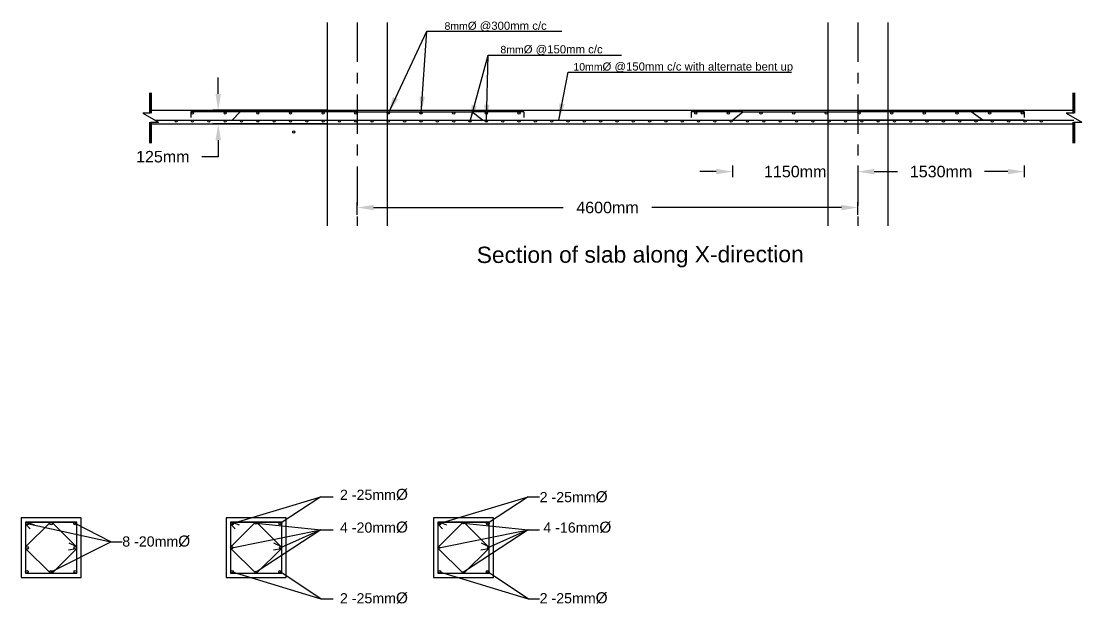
# Model space of a CAD drawing. Header units: metres. Extents: x 3 to 189, y -54 to 67.
# Drawn here: x 7.12 to 16.87, y -7.58 to -2.23 of the extents above; entities that cross this region are included whole.
import ezdxf

# ---------------------------------------------------------------- set-up
doc = ezdxf.new("R2010")
doc.units = ezdxf.units.M
doc.header["$LTSCALE"] = 0.015
doc.header["$MEASUREMENT"] = 0
doc.linetypes.add('ACAD_ISO04W100', pattern=[30, 24, -3, 0, -3])
doc.styles.get("Standard").update_dxf_attribs({"font": 'arial.ttf'})
doc.dimstyles.get("Standard").update_dxf_attribs({"dimscale": 1.005, "dimtxt": 0.105, "dimasz": 0.15, "dimexe": 0.05, "dimexo": 0.1, "dimgap": 0.125, "dimtad": 0, "dimtih": 1, "dimtoh": 1, "dimdec": 4, "dimzin": 0, "dimdsep": 46, "dimtxsty": 'Standard', "dimcen": 0.115, "dimadec": 3, "dimazin": 0, "dimtfac": 1, "dimtdec": 4, "dimtofl": 0, "dimtmove": 0, "dimatfit": 3, "dimfxl": 1, "dimfxlon": 1, "dimtolj": 1, "dimtzin": 0, "dimarcsym": 0})

# ---------------------------------------------------------------- blocks, each defined once
blk = doc.blocks.new('*D3')
at = {"color": 0, "linetype": 'Continuous', "lineweight": -2, "transparency": 16777216}
for p, q in [((13.6589, -3.556), (13.6589, -3.6639)), ((14.8089, -3.556), (14.8089, -3.6639)), ((13.5081, -3.6136), (13.3574, -3.6136)), ((14.9596, -3.6136), (15.1104, -3.6136))]:
    blk.add_line(p, q, dxfattribs=at)
at = {"color": 0, "linetype": 'Continuous', "transparency": 16777216}
for points in [[(13.5081, -3.5885), (13.5081, -3.6388), (13.6589, -3.6136)], [(14.9596, -3.5885), (14.9596, -3.6388), (14.8089, -3.6136)]]:
    blk.add_solid(points, dxfattribs=at)
at = {"layer": 'Defpoints', "color": 0, "linetype": 'Continuous', "transparency": 16777216}
for p in [(13.6589, -3.4555), (14.8089, -3.4555), (14.8089, -3.6136)]:
    blk.add_point(p, dxfattribs=at)
at = {"color": 0, "linetype": 'Continuous', "transparency": 16777216, "insert": (14.2339, -3.6136), "char_height": 0.10552, "attachment_point": 5}
blk.add_mtext('\\A1;1150mm', dxfattribs=at)
blk = doc.blocks.new('*D4')
at = {"color": 0, "linetype": 'Continuous', "lineweight": -2, "transparency": 16777216}
for p, q in [((14.8089, -3.5581), (14.8089, -3.6639)), ((16.3389, -3.5581), (16.3389, -3.6639)), ((14.9596, -3.6136), (15.1742, -3.6136)), ((16.1881, -3.6136), (15.9735, -3.6136))]:
    blk.add_line(p, q, dxfattribs=at)
at = {"color": 0, "linetype": 'Continuous', "transparency": 16777216}
for points in [[(14.9596, -3.5885), (14.9596, -3.6388), (14.8089, -3.6136)], [(16.1881, -3.5885), (16.1881, -3.6388), (16.3389, -3.6136)]]:
    blk.add_solid(points, dxfattribs=at)
at = {"layer": 'Defpoints', "color": 0, "linetype": 'Continuous', "transparency": 16777216}
for p in [(14.8089, -3.4576), (16.3389, -3.4576), (16.3389, -3.6136)]:
    blk.add_point(p, dxfattribs=at)
at = {"color": 0, "linetype": 'Continuous', "transparency": 16777216, "insert": (15.5739, -3.6136), "char_height": 0.10552, "attachment_point": 5}
blk.add_mtext('\\A1;1530mm', dxfattribs=at)
blk = doc.blocks.new('*D5')
at = {"color": 0, "linetype": 'Continuous', "lineweight": -2, "transparency": 16777216}
for p, q in [((10.2089, -4.0105), (10.2089, -3.8933)), ((14.8089, -4.0105), (14.8089, -3.8933)), ((10.3596, -3.9436), (12.1021, -3.9436)), ((14.6581, -3.9436), (12.9156, -3.9436))]:
    blk.add_line(p, q, dxfattribs=at)
at = {"color": 0, "linetype": 'Continuous', "transparency": 16777216}
for points in [[(10.3596, -3.9185), (10.3596, -3.9687), (10.2089, -3.9436)], [(14.6581, -3.9185), (14.6581, -3.9687), (14.8089, -3.9436)]]:
    blk.add_solid(points, dxfattribs=at)
at = {"layer": 'Defpoints', "color": 0, "linetype": 'Continuous', "transparency": 16777216}
for p in [(14.8089, -3.9436), (10.2089, -4.111), (14.8089, -4.111)]:
    blk.add_point(p, dxfattribs=at)
at = {"color": 0, "linetype": 'Continuous', "transparency": 16777216, "insert": (12.5089, -3.9436), "char_height": 0.10552, "attachment_point": 5}
blk.add_mtext('\\A1;4600mm', dxfattribs=at)
blk = doc.blocks.new('*D6')
at = {"color": 0, "linetype": 'Continuous', "lineweight": -2, "transparency": 16777216}
for p, q in [((8.9319, -2.8998), (8.9319, -2.749)), ((9.9369, -3.0505), (8.8817, -3.0505)), ((9.9369, -3.1755), (8.8817, -3.1755)), ((8.9319, -3.3263), (8.9319, -3.477)), ((8.9319, -3.477), (8.7812, -3.477))]:
    blk.add_line(p, q, dxfattribs=at)
at = {"color": 0, "linetype": 'Continuous', "transparency": 16777216}
for points in [[(8.9068, -2.8998), (8.957, -2.8998), (8.9319, -3.0505)], [(8.9068, -3.3263), (8.957, -3.3263), (8.9319, -3.1755)]]:
    blk.add_solid(points, dxfattribs=at)
at = {"layer": 'Defpoints', "color": 0, "linetype": 'Continuous', "transparency": 16777216}
for p in [(15.5109, -3.0505), (8.9319, -3.1755), (15.5109, -3.1755)]:
    blk.add_point(p, dxfattribs=at)
at = {"color": 0, "linetype": 'Continuous', "transparency": 16777216, "insert": (8.4225, -3.477), "char_height": 0.10552, "attachment_point": 5}
blk.add_mtext('\\A1;125mm', dxfattribs=at)

msp = doc.modelspace()

# ---------------------------------------------------------------- hatches: boundary and pattern name
at = {"linetype": 'ACAD_ISO04W100', "lineweight": 100}
h = msp.add_hatch(color=256, dxfattribs=at)
h.dxf.hatch_style = 1
h.paths.add_polyline_path([(8.53563, -3.15051, 1), (8.55563, -3.15051, 1)])
h.paths.add_polyline_path([(8.68563, -3.15051, 1), (8.70563, -3.15051, 1)])
h.paths.add_polyline_path([(8.85563, -3.15051, 1), (8.83563, -3.15051, 1)])
h.paths.add_polyline_path([(8.98563, -3.15051, 1), (9.00563, -3.15051, 1)])
h.paths.add_polyline_path([(9.13563, -3.15051, 1), (9.15563, -3.15051, 1)])
h.paths.add_polyline_path([(9.30563, -3.15051, 1), (9.28563, -3.15051, 1)])
h.paths.add_polyline_path([(9.45563, -3.15051, 1), (9.43563, -3.15051, 1)])
h.paths.add_polyline_path([(9.60563, -3.15051, 1), (9.58563, -3.15051, 1)])
h.paths.add_polyline_path([(9.73563, -3.15051, 1), (9.75563, -3.15051, 1)])
h.paths.add_polyline_path([(9.88563, -3.15051, 1), (9.90563, -3.15051, 1)])
h.paths.add_polyline_path([(10.03563, -3.15051, 1), (10.05563, -3.15051, 1)])
h.paths.add_polyline_path([(10.20563, -3.15051, 1), (10.18563, -3.15051, 1)])
h.paths.add_polyline_path([(10.33563, -3.15051, 1), (10.35563, -3.15051, 1)])
h.paths.add_polyline_path([(10.48563, -3.15051, 1), (10.50563, -3.15051, 1)])
h.paths.add_polyline_path([(10.63563, -3.15051, 1), (10.65563, -3.15051, 1)])
h.paths.add_polyline_path([(10.78563, -3.15051, 1), (10.80563, -3.15051, 1)])
h.paths.add_polyline_path([(10.95563, -3.15051, 1), (10.93563, -3.15051, 1)])
h.paths.add_polyline_path([(11.08563, -3.15051, 1), (11.10563, -3.15051, 1)])
h.paths.add_polyline_path([(11.25563, -3.15051, 1), (11.23563, -3.15051, 1)])
h.paths.add_polyline_path([(11.38563, -3.15051, 1), (11.40563, -3.15051, 1)])
h.paths.add_polyline_path([(11.53563, -3.15051, 1), (11.55563, -3.15051, 1)])
h.paths.add_polyline_path([(11.68563, -3.15051, 1), (11.70563, -3.15051, 1)])
h.paths.add_polyline_path([(11.85563, -3.15051, 1), (11.83563, -3.15051, 1)])
h.paths.add_polyline_path([(11.98563, -3.15051, 1), (12.00563, -3.15051, 1)])
h.paths.add_polyline_path([(12.15563, -3.15051, 1), (12.13563, -3.15051, 1)])
h.paths.add_polyline_path([(12.28563, -3.15051, 1), (12.30563, -3.15051, 1)])
h.paths.add_polyline_path([(12.43563, -3.15051, 1), (12.45563, -3.15051, 1)])
h.paths.add_polyline_path([(12.60563, -3.15051, 1), (12.58563, -3.15051, 1)])
h.paths.add_polyline_path([(12.75563, -3.15051, 1), (12.73563, -3.15051, 1)])
h.paths.add_polyline_path([(12.88563, -3.15051, 1), (12.90563, -3.15051, 1)])
h.paths.add_polyline_path([(13.03563, -3.15051, 1), (13.05563, -3.15051, 1)])
h.paths.add_polyline_path([(13.20563, -3.15051, 1), (13.18563, -3.15051, 1)])
h.paths.add_polyline_path([(13.33563, -3.15051, 1), (13.35563, -3.15051, 1)])
h.paths.add_polyline_path([(13.48563, -3.15051, 1), (13.50563, -3.15051, 1)])
h.paths.add_polyline_path([(13.65563, -3.15051, 1), (13.63563, -3.15051, 1)])
h.paths.add_polyline_path([(13.78563, -3.15051, 1), (13.80563, -3.15051, 1)])
h.paths.add_polyline_path([(13.95563, -3.15051, 1), (13.93563, -3.15051, 1)])
h.paths.add_polyline_path([(14.08563, -3.15051, 1), (14.10563, -3.15051, 1)])
h.paths.add_polyline_path([(14.25563, -3.15051, 1), (14.23563, -3.15051, 1)])
h.paths.add_polyline_path([(14.40563, -3.15051, 1), (14.38563, -3.15051, 1)])
h.paths.add_polyline_path([(14.55563, -3.15051, 1), (14.53563, -3.15051, 1)])
h.paths.add_polyline_path([(14.70563, -3.15051, 1), (14.68563, -3.15051, 1)])
h.paths.add_polyline_path([(14.85563, -3.15051, 1), (14.83563, -3.15051, 1)])
h.paths.add_polyline_path([(14.98563, -3.15051, 1), (15.00563, -3.15051, 1)])
h.paths.add_polyline_path([(15.13563, -3.15051, 1), (15.15563, -3.15051, 1)])
h.paths.add_polyline_path([(15.28563, -3.15051, 1), (15.30563, -3.15051, 1)])
h.paths.add_polyline_path([(15.45563, -3.15051, 1), (15.43563, -3.15051, 1)])
h.paths.add_polyline_path([(15.60563, -3.15051, 1), (15.58563, -3.15051, 1)])
h.paths.add_polyline_path([(15.75563, -3.15051, 1), (15.73563, -3.15051, 1)])
h.paths.add_polyline_path([(15.90563, -3.15051, 1), (15.88563, -3.15051, 1)])
h.paths.add_polyline_path([(16.03563, -3.15051, 1), (16.05563, -3.15051, 1)])
h.paths.add_polyline_path([(16.20563, -3.15051, 1), (16.18563, -3.15051, 1)])
h.paths.add_polyline_path([(16.35563, -3.15051, 1), (16.33563, -3.15051, 1)])
h.paths.add_polyline_path([(16.48563, -3.15051, 1), (16.50563, -3.15051, 1)])
h.paths.add_polyline_path([(16.32996, -3.07551, 1), (16.30996, -3.07551, 1)])
h.paths.add_polyline_path([(16.02996, -3.07551, 1), (16.00996, -3.07551, 1)])
h.paths.add_polyline_path([(15.72996, -3.07551, 1), (15.70996, -3.07551, 1)])
h.paths.add_polyline_path([(15.40996, -3.07551, 1), (15.42996, -3.07551, 1)])
h.paths.add_polyline_path([(15.12996, -3.07551, 1), (15.10996, -3.07551, 1)])
h.paths.add_polyline_path([(14.80996, -3.07551, 1), (14.82996, -3.07551, 1)])
h.paths.add_polyline_path([(14.50996, -3.07551, 1), (14.52996, -3.07551, 1)])
h.paths.add_polyline_path([(14.20996, -3.07551, 1), (14.22996, -3.07551, 1)])
h.paths.add_polyline_path([(13.92996, -3.07551, 1), (13.90996, -3.07551, 1)])
h.paths.add_polyline_path([(13.62996, -3.07551, 1), (13.60996, -3.07551, 1)])
h.paths.add_polyline_path([(13.30996, -3.07551, 1), (13.32996, -3.07551, 1)])
h.paths.add_polyline_path([(11.70563, -3.07551, 1), (11.68563, -3.07551, 1)])
h.paths.add_polyline_path([(11.40563, -3.07551, 1), (11.38563, -3.07551, 1)])
h.paths.add_polyline_path([(11.08563, -3.07551, 1), (11.10563, -3.07551, 1)])
h.paths.add_polyline_path([(10.78563, -3.07551, 1), (10.80563, -3.07551, 1)])
h.paths.add_polyline_path([(10.48563, -3.07551, 1), (10.50563, -3.07551, 1)])
h.paths.add_polyline_path([(10.20563, -3.07551, 1), (10.18563, -3.07551, 1)])
h.paths.add_polyline_path([(9.90563, -3.07551, 1), (9.88563, -3.07551, 1)])
h.paths.add_polyline_path([(9.60563, -3.07551, 1), (9.58563, -3.07551, 1)])
h.paths.add_polyline_path([(9.30563, -3.07551, 1), (9.28563, -3.07551, 1)])
h.paths.add_polyline_path([(8.98563, -3.07551, 1), (9.00563, -3.07551, 1)])
h.paths.add_polyline_path([(8.70563, -3.07551, 1), (8.68563, -3.07551, 1)])
at = {"ltscale": 0.01}
h = msp.add_hatch(color=256, dxfattribs=at)
h.dxf.hatch_style = 1
h.paths.add_polyline_path([(7.16233, -6.84467, 1), (7.18733, -6.84467, 1)])
h.paths.add_polyline_path([(7.38383, -6.84467, 1), (7.40883, -6.84467, 1)])
h.paths.add_polyline_path([(7.62935, -6.84467, 1), (7.60435, -6.84467, 1)])
h.paths.add_polyline_path([(7.62893, -7.0598), (7.62626, -7.05712, 0.6154419), (7.60633, -7.06717, 0.3854178), (7.6176, -7.07961), (7.62374, -7.07867, 0.3005355), (7.63133, -7.06717, 0.1589621)])
h.paths.add_polyline_path([(7.1872, -7.06717, 1), (7.1622, -7.06717, 1)])
h.paths.add_polyline_path([(7.16133, -7.286), (7.16133, -7.29335, 0.8610571), (7.18578, -7.28967, 0.8610571)])
h.paths.add_polyline_path([(7.38383, -7.28967, 1), (7.40883, -7.28967, 1)])
h.paths.add_polyline_path([(7.60594, -7.28967, 1), (7.63094, -7.28967, 1)])
h = msp.add_hatch(color=256, dxfattribs=at)
h.dxf.hatch_style = 1
h.paths.add_polyline_path([(9.04614, -6.84467, 1), (9.07114, -6.84467, 1)])
h.paths.add_polyline_path([(9.2828, -6.83217), (9.27773, -6.83217, 0.3409231), (9.27027, -6.84185, 1), (9.29027, -6.84185, 0.3409231)])
h.paths.add_polyline_path([(9.51488, -6.84467, 1), (9.48988, -6.84467, 1)])
h.paths.add_polyline_path([(9.51511, -7.06809, 1), (9.49511, -7.06809, 0.5787809), (9.51015, -7.07673), (9.51375, -7.07313, 0.1329016)])
h.paths.add_polyline_path([(9.04527, -7.06717, 1), (9.06527, -7.06717, 1)])
h.paths.add_polyline_path([(9.0723, -7.28869, 1), (9.0473, -7.28869, 1)])
h.paths.add_polyline_path([(9.27027, -7.29217, 1), (9.29027, -7.29217, 1)])
h.paths.add_polyline_path([(9.48749, -7.28884, 1), (9.51249, -7.28884, 1)])
h = msp.add_hatch(color=256, dxfattribs=at)
h.dxf.hatch_style = 1
h.paths.add_polyline_path([(10.97081, -6.8337), (10.96742, -6.83245, 0.4768879), (10.95232, -6.84467, 1), (10.97732, -6.84467, 0.2744048)])
h.paths.add_polyline_path([(11.19216, -6.83497), (11.1913, -6.8341, 0.64068), (11.17809, -6.84017, 1), (11.19409, -6.84017, 0.1791465)])
h.paths.add_polyline_path([(11.42074, -6.84467, 1), (11.39574, -6.84467, 1)])
h.paths.add_polyline_path([(11.42109, -7.07048), (11.42109, -7.06541, 0.8504406), (11.4055, -7.06795, 0.8504406)])
h.paths.add_polyline_path([(10.95446, -7.06095), (10.95257, -7.06284, 0.1553113), (10.9511, -7.06746, 1), (10.9671, -7.06746, 0.6095492)])
h.paths.add_polyline_path([(10.95215, -7.28924, 1), (10.97715, -7.28924, 1)])
h.paths.add_polyline_path([(11.17809, -7.29424, 0.3765392), (11.18505, -7.30217), (11.18713, -7.30217, 0.1379099), (11.19111, -7.30047), (11.19229, -7.29929, 0.1725353), (11.19409, -7.29424, 1)])
h.paths.add_polyline_path([(11.42012, -7.28948, 1), (11.39512, -7.28948, 1)])

# ---------------------------------------------------------------- linework, layer by layer
at = {"linetype": 'Continuous'}
for p, q in [((9.93385, -2.24551), (9.93385, -4.11104)), ((10.48385, -2.24551), (10.48385, -4.11104)), ((14.53385, -2.24551), (14.53385, -4.11104)), ((15.08385, -2.24551), (15.08385, -4.11104)), ((8.30954, -3.0759), (8.2386, -3.0759)), ((8.2386, -3.0759), (8.38151, -3.16041)), ((16.79526, -3.0759), (16.72432, -3.0759)), ((16.72432, -3.0759), (16.86723, -3.16041)), ((8.30954, -3.16041), (8.38151, -3.16041)), ((16.79526, -3.16041), (16.86723, -3.16041))]:
    msp.add_line(p, q, dxfattribs=at)
at = {"linetype": 'ACAD_ISO04W100'}
for p, q in [((10.20885, -2.24551), (10.20885, -4.11104)), ((10.20885, -2.24551), (10.20885, -3.17551)), ((14.80885, -2.24551), (14.80885, -4.11104))]:
    msp.add_line(p, q, dxfattribs=at)
at = {"linetype": 'Continuous', "lineweight": 100}
for p, q in [((8.30954, -2.89131), (8.30954, -3.0759)), ((16.79526, -2.89131), (16.79526, -3.0759)), ((8.30954, -3.16041), (8.30954, -3.35155)), ((16.79526, -3.16041), (16.79526, -3.35155))]:
    msp.add_line(p, q, dxfattribs=at)
for p, q in [((8.30954, -3.05051), (16.79526, -3.05051)), ((10.20885, -3.06551), (8.67885, -3.06551)), ((8.67885, -3.06551), (8.67885, -3.11513)), ((9.05885, -3.14051), (9.13229, -3.06551)), ((10.20885, -3.06551), (11.26327, -3.06551)), ((11.73885, -3.06551), (11.26327, -3.06551)), ((11.35885, -3.14051), (11.26327, -3.06551)), ((11.73885, -3.06551), (11.73885, -3.11513)), ((13.75264, -3.06551), (13.27885, -3.06551)), ((13.27885, -3.06551), (13.27885, -3.11513)), ((13.65885, -3.14051), (13.75264, -3.06551)), ((13.75264, -3.06551), (14.80885, -3.06551)), ((16.33885, -3.06551), (14.80885, -3.06551)), ((15.95885, -3.14051), (15.84984, -3.06551)), ((16.33885, -3.06551), (16.33885, -3.11513)), ((8.30954, -3.17551), (16.79526, -3.17551)), ((8.34785, -3.14051), (16.79526, -3.14051)), ((16.33885, -3.14051), (14.80885, -3.14051)), ((7.16133, -6.83217), (7.63133, -6.83217)), ((9.04527, -6.83217), (9.51527, -6.83217)), ((10.95109, -6.83217), (11.42109, -6.83217))]:
    msp.add_line(p, q)
at = {"ltscale": 0.01}
for p, q in [((9.05864, -6.84467), (9.87502, -6.5988)), ((9.87502, -6.5988), (9.50238, -6.84467)), ((9.87502, -6.5988), (9.98771, -6.5988)), ((10.96349, -6.84522), (11.77986, -6.59934)), ((11.77986, -6.59934), (11.40722, -6.84522)), ((11.77986, -6.59934), (11.8854, -6.59934)), ((9.00527, -6.79217), (9.00527, -7.34217)), ((11.46109, -7.34217), (11.46109, -6.79217)), ((7.39075, -6.83217), (7.16133, -7.05903)), ((7.16133, -6.84901), (7.20437, -6.89512)), ((7.17483, -6.84467), (7.9464, -7.01302)), ((7.17727, -6.83217), (7.24032, -6.8555)), ((7.63133, -7.06222), (7.40253, -6.83217)), ((7.9464, -7.01302), (7.61685, -6.84467)), ((9.04527, -6.83217), (9.51527, -6.83217)), ((9.2754, -6.83217), (9.04527, -7.0629)), ((9.04527, -6.84924), (9.08796, -6.89512)), ((9.05527, -7.06717), (9.87502, -6.90337)), ((9.06086, -6.83217), (9.12391, -6.8555)), ((9.28027, -6.84185), (9.87502, -6.90337)), ((9.87502, -6.90337), (9.28027, -7.29217)), ((9.51375, -7.06222), (9.28495, -6.83217)), ((9.87502, -6.90337), (9.50511, -7.06809)), ((9.51527, -7.30217), (9.51527, -6.83217)), ((9.87502, -6.90337), (9.98771, -6.90337)), ((11.18265, -6.83217), (10.95109, -7.06432)), ((10.95109, -6.84924), (10.99379, -6.89512)), ((10.96011, -7.06772), (11.77986, -6.90391)), ((10.96668, -6.83217), (11.02973, -6.8555)), ((11.18511, -6.84239), (11.77986, -6.90391)), ((11.77986, -6.90391), (11.18511, -7.29272)), ((11.41957, -7.06222), (11.18937, -6.83217)), ((11.77986, -6.90391), (11.40996, -7.06863)), ((11.77986, -6.90391), (11.8854, -6.90391)), ((7.39633, -7.28967), (7.9464, -7.01302)), ((7.9464, -7.01302), (8.04835, -7.01302)), ((7.16133, -7.07475), (7.38933, -7.30217)), ((7.40441, -7.30217), (7.63133, -7.07313)), ((7.62622, -7.07829), (7.55639, -7.08898)), ((7.62527, -7.05612), (7.56149, -7.02655)), ((9.04527, -7.07169), (9.27608, -7.30217)), ((9.28456, -7.30217), (9.51375, -7.07313)), ((9.50863, -7.07829), (9.43881, -7.08898)), ((9.50768, -7.05612), (9.44391, -7.02655)), ((10.95109, -7.0708), (11.18269, -7.30217)), ((11.1894, -7.30217), (11.41957, -7.07313)), ((11.41446, -7.07829), (11.34463, -7.08898)), ((11.4135, -7.05612), (11.34973, -7.02655)), ((7.39633, -7.30217), (7.39633, -7.30217)), ((9.0598, -7.28869), (9.87502, -7.53507)), ((9.87502, -7.53507), (9.49999, -7.28884)), ((10.96465, -7.28924), (11.77986, -7.53561)), ((11.77986, -7.53561), (11.40483, -7.28938)), ((9.87502, -7.53507), (9.98771, -7.53507)), ((11.77986, -7.53561), (11.8854, -7.53561))]:
    msp.add_line(p, q, dxfattribs=at)
for points in [[(7.12133, -7.34217), (7.67133, -7.34217), (7.67133, -6.79217), (7.12133, -6.79217)], [(9.00527, -7.34217), (9.55527, -7.34217), (9.55527, -6.79217), (9.00527, -6.79217)], [(10.91109, -7.34217), (11.46109, -7.34217), (11.46109, -6.79217), (10.91109, -6.79217)], [(7.16133, -7.30217), (7.63133, -7.30217), (7.63133, -6.83217), (7.16133, -6.83217)], [(9.04527, -7.30217), (9.51527, -7.30217), (9.51527, -6.83217), (9.04527, -6.83217)], [(10.95109, -7.30217), (11.42109, -7.30217), (11.42109, -6.83217), (10.95109, -6.83217)]]:
    msp.add_lwpolyline(points, close=True)
at = {"linetype": 'Continuous'}
for centre in [(8.69563, -3.07551), (8.99563, -3.07551), (9.29563, -3.07551), (9.59563, -3.07551), (9.89563, -3.07551), (10.19563, -3.07551), (10.49563, -3.07551), (10.79563, -3.07551), (11.09563, -3.07551), (11.39563, -3.07551), (11.69563, -3.07551), (13.31996, -3.07551), (13.61996, -3.07551), (13.91996, -3.07551), (14.21996, -3.07551), (14.51996, -3.07551), (14.81996, -3.07551), (15.11996, -3.07551), (15.41996, -3.07551), (15.71996, -3.07551), (16.01996, -3.07551), (16.31996, -3.07551), (8.54563, -3.15051), (8.69563, -3.15051), (8.84563, -3.15051), (8.99563, -3.15051), (9.14563, -3.15051), (9.29563, -3.15051), (9.44563, -3.15051), (9.59563, -3.15051), (9.74563, -3.15051), (9.89563, -3.15051), (10.04563, -3.15051), (10.19563, -3.15051), (10.34563, -3.15051), (10.49563, -3.15051), (10.64563, -3.15051), (10.79563, -3.15051), (10.94563, -3.15051), (11.09563, -3.15051), (11.24563, -3.15051), (11.39563, -3.15051), (11.54563, -3.15051), (11.69563, -3.15051), (11.84563, -3.15051), (11.99563, -3.15051), (12.14563, -3.15051), (12.29563, -3.15051), (12.44563, -3.15051), (12.59563, -3.15051), (12.74563, -3.15051), (12.89563, -3.15051), (13.04563, -3.15051), (13.19563, -3.15051), (13.34563, -3.15051), (13.49563, -3.15051), (13.64563, -3.15051), (13.79563, -3.15051), (13.94563, -3.15051), (14.09563, -3.15051), (14.24563, -3.15051), (14.39563, -3.15051), (14.54563, -3.15051), (14.69563, -3.15051), (14.84563, -3.15051), (14.99563, -3.15051), (15.14563, -3.15051), (15.29563, -3.15051), (15.44563, -3.15051), (15.59563, -3.15051), (15.74563, -3.15051), (15.89563, -3.15051), (16.04563, -3.15051), (16.19563, -3.15051), (16.34563, -3.15051), (16.49563, -3.15051), (9.6259, -3.24925)]:
    msp.add_circle(centre, 0.01, dxfattribs=at)
at = {"ltscale": 0.01}
for centre, radius in [((7.17483, -6.84467), 0.0125), ((7.39633, -6.84467), 0.0125), ((7.61685, -6.84467), 0.0125), ((9.05864, -6.84467), 0.0125), ((9.28027, -6.84185), 0.01), ((9.50238, -6.84467), 0.0125), ((10.96482, -6.84467), 0.0125), ((11.18609, -6.84017), 0.008), ((11.40824, -6.84467), 0.0125), ((7.1747, -7.06717), 0.0125), ((7.61883, -7.06717), 0.0125), ((9.05527, -7.06717), 0.01), ((9.50511, -7.06809), 0.01), ((10.9591, -7.06746), 0.008), ((11.4135, -7.06795), 0.008), ((7.17328, -7.28967), 0.0125), ((7.39633, -7.28967), 0.0125), ((7.61844, -7.28967), 0.0125), ((9.0598, -7.28869), 0.0125), ((9.28027, -7.29217), 0.01), ((9.49999, -7.28884), 0.0125), ((10.96465, -7.28924), 0.0125), ((11.18609, -7.29424), 0.008), ((11.40762, -7.28948), 0.0125)]:
    msp.add_circle(centre, radius, dxfattribs=at)

# ---------------------------------------------------------------- texts
at = {"linetype": 'Continuous'}
msp.add_text('Section of slab along X-direction', height=0.15, rotation=0.15, dxfattribs=at).set_placement((11.30728, -4.45302))
at = {"linetype": 'Continuous', "attachment_point": 1}
for s, width, gutter_width, insert, char_height in [('8mm{\\H1.08333x;Ø @300mm c/c}', 1.2323518, 0.34438, (11.01137, -2.23658), 0.0688756), ('8mm{\\H1.08333x;Ø @150mm c/c}', 1.2323518, 0.34438, (11.52504, -2.45319), 0.0688756), ('10mm{\\H1.08333x;Ø @150mm c/c with alternate bent up}', 2.0610792, 0.34438, (12.19594, -2.61105), 0.0688756), ('2 -25mm{\\H1.08333x;Ø}', 0.8018124, 0.46705, (10.05053, -6.52648), 0.0934107), ('2 -25mm{\\H1.08333x;Ø}', 0.8018124, 0.46705, (11.8854, -6.54803), 0.0934107), ('4 -20mm{\\H1.08333x;Ø}', 0.8018124, 0.46705, (10.05053, -6.8272), 0.0934107), ('4 -16mm{\\H1.08333x;Ø}', 0.8018124, 0.46705, (11.91932, -6.82774), 0.0934107), ('8 -20mm{\\H1.08333x;Ø}', 0.8018124, 0.46705, (8.04977, -6.95521), 0.0934107), ('2 -25mm{\\H1.08333x;Ø}', 0.8018124, 0.46705, (10.05053, -7.4769), 0.0934107), ('2 -25mm{\\H1.08333x;Ø}', 0.8018124, 0.46705, (11.8854, -7.47642), 0.0934107)]:
    msp.add_mtext_dynamic_manual_height_columns(s, width=width, gutter_width=gutter_width, heights=[0], dxfattribs=dict(at, insert=insert, char_height=char_height))

# ---------------------------------------------------------------- dimensions: what is measured, and where the dimension line sits
at = {"linetype": 'Continuous'}
dim = msp.add_linear_dim(base=(8.93191, -3.17551), p1=(15.5109, -3.05051), p2=(15.5109, -3.17551), angle=90, text='125mm', dimstyle='Standard', override={"dimpost": 'm'}, dxfattribs=at)
dim.commit()
dim.dimension.update_dxf_attribs({"geometry": '*D6', "text_midpoint": (8.42254, -3.47701)})
for base, p1, p2, text, picture, middle in [((14.80885, -3.61365), (13.65885, -3.45546), (14.80885, -3.45546), '1150mm', '*D3', (14.23385, -3.61365)), ((16.33885, -3.61365), (14.80885, -3.45764), (16.33885, -3.45764), '1530mm', '*D4', (15.57385, -3.61365)), ((14.80885, -3.94359), (10.20885, -4.11104), (14.80885, -4.11104), '4600mm', '*D5', (12.50885, -3.94359))]:
    dim = msp.add_linear_dim(base=base, p1=p1, p2=p2, text=text, dimstyle='Standard', override={"dimpost": 'm'}, dxfattribs=at)
    dim.commit()
    dim.dimension.update_dxf_attribs({"geometry": picture, "text_midpoint": middle})

# ---------------------------------------------------------------- leaders
for points in [[(10.49563, -3.07551), (10.8479, -2.32524), (12.08899, -2.32524)], [(10.79563, -3.07551), (10.8479, -2.32524)], [(11.24563, -3.15051), (11.41266, -2.54369), (12.63629, -2.54369)], [(11.39563, -3.15051), (11.41266, -2.54369)], [(12.06186, -3.14051), (12.14764, -2.70155), (14.19992, -2.70155)]]:
    msp.add_leader(points, dimstyle='Standard', override={"dimgap": 0.125, "dimtad": 0}, dxfattribs=at)

doc.saveas('drawing.dxf')
